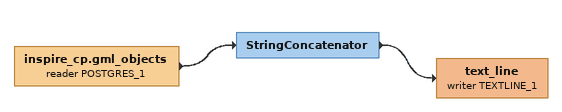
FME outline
inspire_cp.gml_objects (reader POSTGRES_1)
    -> StringConcatenator
StringConcatenator
    -> text_line (writer TEXTLINE_1)
text_line (writer TEXTLINE_1)
